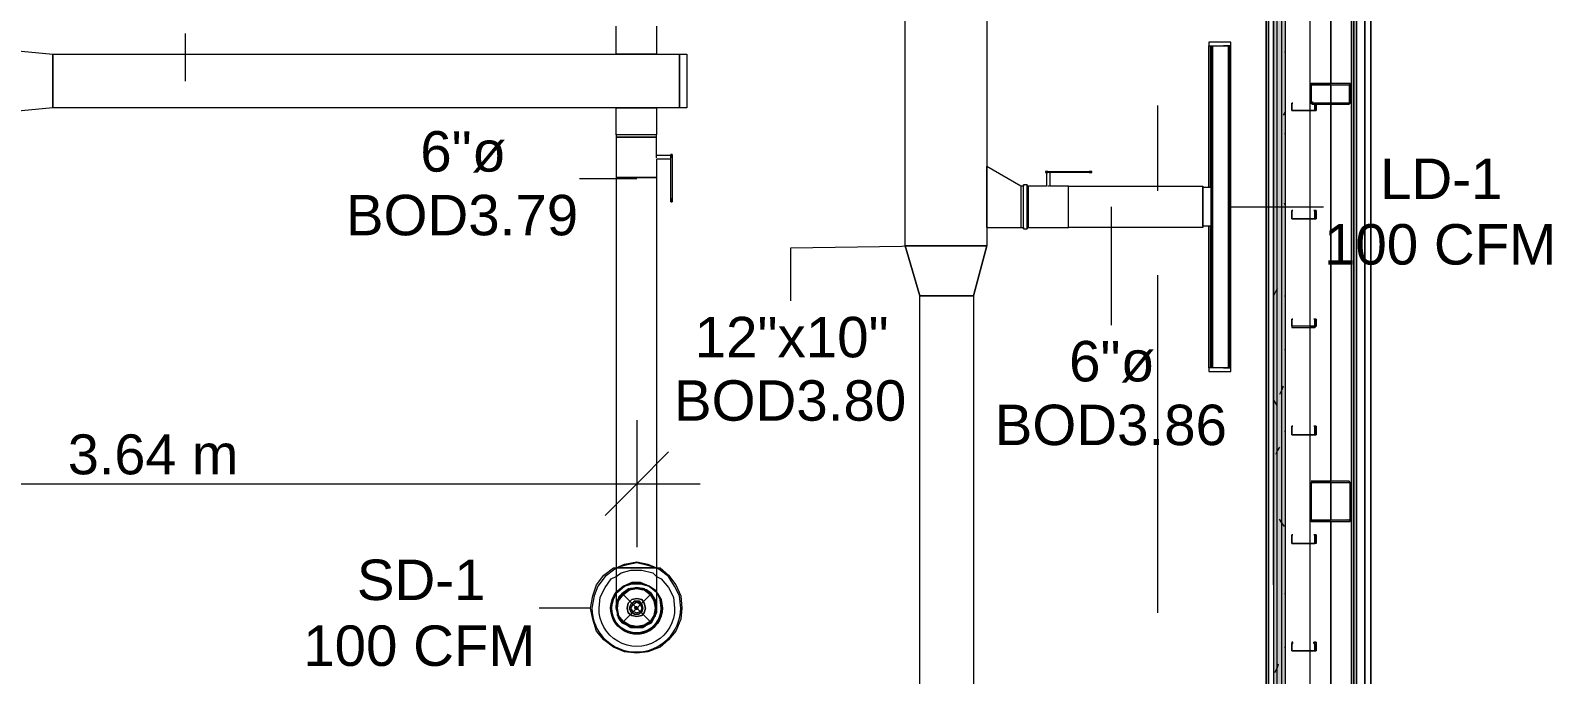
# Model space of a CAD drawing. Header units: metres. Extents: x -2 to 237, y -8 to 52.
# Drawn here: x 53.97 to 59.69, y 37.59 to 40.01 of the extents above; entities that cross this region are included whole.
import ezdxf

# ---------------------------------------------------------------- set-up
doc = ezdxf.new("R2010")
doc.units = ezdxf.units.M
doc.layers.add('HVAC - Ductos', color=5, linetype='Continuous', lineweight=0)
doc.layers.add('PDF3_Text', color=7, linetype='Continuous', lineweight=0)
doc.layers.add('PDF3_Geometry', color=7, linetype='Continuous', lineweight=0, true_color=0xaaaaaa)
doc.layers.add('PDF3_Solid Fills', color=7, linetype='Continuous', lineweight=0, true_color=0xffffff)
doc.styles.add('PDF Helvetica', font='')
doc.styles.get('PDF Helvetica').set_extended_font_data('Helvetica')

msp = doc.modelspace()

# ---------------------------------------------------------------- hatches: boundary and pattern name
at = {"layer": 'PDF3_Solid Fills', "lineweight": 0, "transparency": 33554559}
h = msp.add_hatch(color=256, dxfattribs=at)
h.paths.add_polyline_path([(58.6858, 35.7008), (58.6858, 47.9155), (58.6721, 47.9155), (58.6721, 35.7008)])
h.paths.add_polyline_path([(58.6858, 22.4869), (58.6721, 22.4869), (58.6721, 10.1576), (58.6858, 10.1576)])
h.paths.add_polyline_path([(58.6858, 23.9902), (58.6721, 23.9902), (58.6721, 22.5006), (58.6858, 22.5006)])
h.paths.add_polyline_path([(58.6858, 34.1699), (58.6721, 34.1699), (58.6721, 24.0086), (58.6858, 24.0086)])
h.paths.add_polyline_path([(58.6858, 35.6871), (58.6721, 35.6871), (58.6721, 34.1837), (58.6858, 34.1837)])
h = msp.add_hatch(color=256, dxfattribs=at)
h.paths.add_polyline_path([(58.6399, 35.7008), (58.6537, 35.7008), (58.6537, 47.8834), (58.6399, 47.8834)])
h.paths.add_polyline_path([(58.6399, 24.0086), (58.6537, 24.0086), (58.6537, 34.1699), (58.6399, 34.1699)])
h.paths.add_polyline_path([(58.6399, 22.5006), (58.6537, 22.5006), (58.6537, 23.9902), (58.6399, 23.9902)])
h.paths.add_polyline_path([(58.6537, 22.4869), (58.6399, 22.4869), (58.6399, 10.1851), (58.6537, 10.1851)])
h.paths.add_polyline_path([(58.6399, 34.1837), (58.6537, 34.1837), (58.6537, 35.6871), (58.6399, 35.6871)])
h = msp.add_hatch(color=256, dxfattribs=at)
h.paths.add_polyline_path([(58.6537, 35.7008), (58.6721, 35.7008), (58.6721, 47.8972), (58.6537, 47.8972)])
h.paths.add_polyline_path([(58.6537, 24.0086), (58.6721, 24.0086), (58.6721, 34.1699), (58.6537, 34.1699)])
h.paths.add_polyline_path([(58.6537, 22.5006), (58.6721, 22.5006), (58.6721, 23.9902), (58.6537, 23.9902)])
h.paths.add_polyline_path([(58.6721, 22.4869), (58.6537, 22.4869), (58.6537, 10.1714), (58.6721, 10.1714)])
h.paths.add_polyline_path([(58.6537, 34.1837), (58.6721, 34.1837), (58.6721, 35.6871), (58.6537, 35.6871)])
h = msp.add_hatch(color=256, dxfattribs=at)
h.paths.add_polyline_path([(58.7866, 39.8121), (58.9287, 39.8075), (58.9287, 39.8121)])
h.paths.add_polyline_path([(58.7821, 39.8029), (58.7775, 39.8029), (58.7775, 39.7434)])
h.paths.add_polyline_path([(58.9241, 39.7342), (58.9241, 39.7388), (58.8004, 39.7388), (58.9236, 39.7342)])
h.paths.add_polyline_path([(58.9287, 39.8029), (58.9241, 39.8029), (58.9241, 39.7388)])
h.paths.add_polyline_path([(58.7866, 39.7388), (58.7866, 39.7434), (58.7821, 39.7434)])
h.paths.add_polyline_path([(58.7866, 39.7388), (58.7957, 39.7342), (58.7958, 39.7342), (58.7958, 39.7388)])
h = msp.add_hatch(color=256, dxfattribs=at)
h.paths.add_polyline_path([(58.7866, 38.3179), (58.9287, 38.3133), (58.9287, 38.3179)])
h.paths.add_polyline_path([(58.9287, 38.1758), (58.9241, 38.1758), (58.7821, 38.1712), (58.9287, 38.1667)])
h.paths.add_polyline_path([(58.7821, 38.3087), (58.7775, 38.3087), (58.7775, 38.1758)])

# ---------------------------------------------------------------- linework, layer by layer
at = {"layer": 'HVAC - Ductos', "lineweight": 0}
for points in [[(57.5629, 40.4079), (57.5629, 39.2025), (57.2558, 39.2025), (57.2558, 40.4079)], [(58.4795, 39.9679), (58.3971, 39.9679), (58.3971, 39.9542), (58.4795, 39.9542)], [(54.052, 39.9221), (56.4079, 39.9221), (56.4079, 39.7204), (54.052, 39.7204)], [(56.4079, 39.7204), (56.4079, 39.9221), (56.4353, 39.9221), (56.4353, 39.7204)], [(58.4108, 38.7442), (58.4108, 39.9542), (58.4704, 39.9542), (58.4704, 38.7442), (58.4108, 38.7442), (58.4062, 38.7442), (58.4062, 39.9542), (58.4108, 39.9542)], [(56.3207, 39.6105), (56.3116, 39.6105), (56.3025, 39.6105), (56.2841, 39.6105), (56.2657, 39.6105), (56.2475, 39.6105), (56.2291, 39.6105), (56.2107, 39.6105), (56.1925, 39.6105), (56.1787, 39.6105), (56.1741, 39.6105), (56.1695, 39.6105), (56.1741, 39.6105), (56.1787, 39.6105), (56.1925, 39.6105), (56.2107, 39.6105), (56.2291, 39.6105), (56.2475, 39.6105), (56.2657, 39.6105), (56.2841, 39.6105), (56.3025, 39.6105), (56.3116, 39.6105)], [(57.9479, 39.4821), (57.9525, 39.4821), (57.9571, 39.4821), (57.9525, 39.4821)], [(57.9479, 39.4775), (57.9525, 39.4775), (57.9571, 39.4775), (57.9525, 39.4775)], [(57.7141, 39.4317), (57.7141, 39.4271), (57.7141, 39.4225), (57.7141, 39.4088), (57.7141, 39.3904), (57.7141, 39.3721), (57.7141, 39.3492), (57.7141, 39.3263), (57.7141, 39.3079), (57.7141, 39.2896), (57.7141, 39.2758), (57.7141, 39.2712), (57.7141, 39.2667), (57.7141, 39.2712), (57.7141, 39.2758), (57.7141, 39.2896), (57.7141, 39.3079), (57.7141, 39.3263), (57.7141, 39.3492), (57.7141, 39.3721), (57.7141, 39.3904), (57.7141, 39.4088), (57.7141, 39.4225), (57.7141, 39.4271)], [(57.7141, 39.4271), (57.7141, 39.4225), (57.7141, 39.4133), (57.7141, 39.4042), (57.7141, 39.3859), (57.7141, 39.3675), (57.7141, 39.3492), (57.7141, 39.3309), (57.7141, 39.3125), (57.7141, 39.2942), (57.7141, 39.285), (57.7141, 39.2758), (57.7141, 39.2712), (57.7141, 39.2758), (57.7141, 39.285), (57.7141, 39.2942), (57.7141, 39.3125), (57.7141, 39.3309), (57.7141, 39.3492), (57.7141, 39.3675), (57.7141, 39.3859), (57.7141, 39.4042), (57.7141, 39.4133), (57.7141, 39.4225)], [(57.7187, 39.4271), (57.7187, 39.4225), (57.7187, 39.4133), (57.7187, 39.4042), (57.7187, 39.3859), (57.7187, 39.3675), (57.7187, 39.3492), (57.7187, 39.3309), (57.7187, 39.3125), (57.7187, 39.2942), (57.7187, 39.285), (57.7187, 39.2758), (57.7187, 39.2712), (57.7187, 39.2758), (57.7187, 39.285), (57.7187, 39.2942), (57.7187, 39.3125), (57.7187, 39.3309), (57.7187, 39.3492), (57.7187, 39.3675), (57.7187, 39.3859), (57.7187, 39.4042), (57.7187, 39.4133), (57.7187, 39.4225)], [(57.7187, 39.2712), (57.7187, 39.2758), (57.7187, 39.285), (57.7187, 39.2942), (57.7187, 39.3125), (57.7187, 39.3309), (57.7187, 39.3492), (57.7187, 39.3675), (57.7187, 39.3859), (57.7187, 39.4042), (57.7187, 39.4133), (57.7187, 39.4225), (57.7187, 39.4271), (57.7187, 39.4225), (57.7187, 39.4133), (57.7187, 39.4042), (57.7187, 39.3859), (57.7187, 39.3675), (57.7187, 39.3492), (57.7187, 39.3309), (57.7187, 39.3125), (57.7187, 39.2942), (57.7187, 39.285), (57.7187, 39.2758)], [(56.3757, 39.3813), (56.3757, 39.3767), (56.3757, 39.3721), (56.3757, 39.3675), (56.3757, 39.3721), (56.3757, 39.3767)], [(56.3803, 39.3813), (56.3803, 39.3767), (56.3803, 39.3721), (56.3803, 39.3675), (56.3803, 39.3721), (56.3803, 39.3767)], [(57.2558, 39.2025), (57.3108, 39.0146)], [(57.3108, 34.6329), (57.3108, 39.0146), (57.5124, 39.0146), (57.5124, 34.6329)], [(58.4795, 38.7304), (58.4795, 38.7442), (58.3971, 38.7442), (58.3971, 38.7304)], [(56.2016, 38.0063), (56.2475, 38.0154), (56.2887, 38.0063), (56.3207, 37.9925), (56.2887, 38.0017), (56.2475, 38.0109), (56.2016, 38.0017), (56.1695, 37.9925)], [(56.2291, 37.9375), (56.2612, 37.9375), (56.2933, 37.9237), (56.3207, 37.9054), (56.3207, 37.9008), (56.2933, 37.9237), (56.2612, 37.9329), (56.2291, 37.9329), (56.2016, 37.9237), (56.1741, 37.9008), (56.1695, 37.8962), (56.1741, 37.9008), (56.2016, 37.9237), (56.2291, 37.9329), (56.2612, 37.9329), (56.2933, 37.9237), (56.3207, 37.9008), (56.3253, 37.8962), (56.3207, 37.9008), (56.3207, 37.9054), (56.2933, 37.9237), (56.2612, 37.9375), (56.2291, 37.9375), (56.197, 37.9237), (56.1741, 37.9054), (56.1695, 37.9008), (56.1741, 37.9054), (56.197, 37.9237)], [(56.1787, 37.8687), (56.197, 37.8917), (56.2199, 37.91), (56.2475, 37.9146), (56.2749, 37.91), (56.2979, 37.8917), (56.3116, 37.8687), (56.3162, 37.8413), (56.3116, 37.8137), (56.2979, 37.7908), (56.2749, 37.7771), (56.2475, 37.7725), (56.2199, 37.7771), (56.197, 37.7908), (56.1787, 37.8137), (56.1741, 37.8413)], [(56.3162, 37.8229), (56.3116, 37.8046), (56.2979, 37.7908), (56.2841, 37.7771), (56.2657, 37.7725), (56.2475, 37.7679), (56.2291, 37.7725), (56.2107, 37.7771), (56.1925, 37.7908), (56.1833, 37.8046), (56.1741, 37.8229), (56.1741, 37.8413), (56.1741, 37.8596), (56.1833, 37.8779), (56.1925, 37.8962), (56.2107, 37.9054), (56.2291, 37.9146), (56.2475, 37.9146), (56.2657, 37.9146), (56.2841, 37.9054), (56.2979, 37.8962), (56.3116, 37.8779), (56.3162, 37.8596), (56.3207, 37.8413)], [(56.2153, 37.8596), (56.2107, 37.8413), (56.2153, 37.8596), (56.2291, 37.8733), (56.2475, 37.8779), (56.2657, 37.8733), (56.2749, 37.8596), (56.2795, 37.8413), (56.2749, 37.8596), (56.2657, 37.8733), (56.2475, 37.8779), (56.2291, 37.8733)], [(56.2245, 37.855), (56.2199, 37.8413), (56.2245, 37.855), (56.2383, 37.8687), (56.2566, 37.8687), (56.2657, 37.855), (56.2703, 37.8413), (56.2657, 37.855), (56.252, 37.8642), (56.2383, 37.8642)], [(56.2337, 37.855), (56.2475, 37.8642), (56.2612, 37.855), (56.2657, 37.8413), (56.2612, 37.8275), (56.2475, 37.8229), (56.2337, 37.8275), (56.2245, 37.8413)], [(56.2291, 37.7679), (56.2475, 37.7679), (56.2657, 37.7679), (56.2841, 37.7771), (56.3025, 37.7863), (56.3116, 37.8046), (56.3207, 37.8229), (56.3207, 37.8413), (56.3207, 37.8505), (56.3207, 37.8413), (56.3207, 37.8229), (56.3116, 37.8046), (56.3025, 37.7863), (56.2841, 37.7771), (56.2657, 37.7679), (56.2475, 37.7679)], [(56.3437, 37.8413), (56.3391, 37.8733), (56.3207, 37.9008), (56.3391, 37.8733)], [(56.2749, 37.8229), (56.2795, 37.8413), (56.2749, 37.8229), (56.2657, 37.8137), (56.2475, 37.8092), (56.2291, 37.8137), (56.2153, 37.8229), (56.2107, 37.8413), (56.2153, 37.8229), (56.2291, 37.8137), (56.2475, 37.8092), (56.2657, 37.8137)], [(56.2657, 37.8275), (56.2703, 37.8413), (56.2657, 37.8275), (56.2566, 37.8183), (56.2383, 37.8183), (56.2245, 37.8275), (56.2199, 37.8413), (56.2245, 37.8275), (56.2383, 37.8183), (56.252, 37.8183)], [(56.2429, 37.8367), (56.2475, 37.8367), (56.252, 37.8413), (56.2475, 37.8367), (56.2429, 37.8367), (56.2383, 37.8413), (56.2429, 37.8459), (56.2475, 37.8459), (56.252, 37.8413), (56.2475, 37.8459), (56.2429, 37.8459), (56.2429, 37.8413)]]:
    msp.add_lwpolyline(points, close=True, dxfattribs=at)
for points in [[(56.3207, 40.0275), (56.3207, 39.9221), (56.3116, 39.9221), (56.3025, 39.9221), (56.2841, 39.9221), (56.2657, 39.9221), (56.2475, 39.9221), (56.2291, 39.9221), (56.2107, 39.9221), (56.1925, 39.9221), (56.1787, 39.9221), (56.1741, 39.9221), (56.1695, 39.9221), (56.1695, 40.0275)], [(54.5516, 39.8212), (54.5516, 40)], [(53.7632, 39.9496), (54.052, 39.9221)], [(54.052, 39.9221), (54.052, 39.7204)], [(58.3971, 39.4225), (58.3971, 39.9542), (58.4017, 39.9542), (58.4199, 39.9542), (58.4291, 39.9542)], [(58.4017, 39.9542), (58.4017, 39.4225)], [(58.4154, 39.9542), (58.4199, 39.9542), (58.4245, 39.9542)], [(58.4521, 38.7442), (58.4566, 38.7442), (58.4612, 38.7442), (58.4795, 38.7442), (58.4749, 38.7442), (58.4749, 39.9542), (58.4795, 39.9542), (58.4612, 39.9542), (58.4566, 39.9542), (58.4521, 39.9542)], [(58.4566, 39.9542), (58.4612, 39.9542), (58.4658, 39.9542)], [(58.4795, 38.7442), (58.4795, 39.9542)], [(54.052, 39.7204), (53.7632, 39.6929)], [(56.3757, 39.5325), (56.3757, 39.5371), (56.3757, 39.5417), (56.3207, 39.5417), (56.3207, 39.6105), (56.3207, 39.6196), (56.3116, 39.6196), (56.3025, 39.6196), (56.2841, 39.6196), (56.2657, 39.6196), (56.2475, 39.6196), (56.2291, 39.6196), (56.2107, 39.6196), (56.1925, 39.6196), (56.1787, 39.6196), (56.1741, 39.6196), (56.1695, 39.6196), (56.1695, 39.7204), (56.1741, 39.7204), (56.1787, 39.7204), (56.1925, 39.7204), (56.2107, 39.7204), (56.2291, 39.7204), (56.2475, 39.7204), (56.2657, 39.7204), (56.2841, 39.7204), (56.3025, 39.7204), (56.3116, 39.7204), (56.3207, 39.7204), (56.3207, 39.6196), (56.3116, 39.6196), (56.3025, 39.6196), (56.2841, 39.6196), (56.2657, 39.6196), (56.2475, 39.6196), (56.2291, 39.6196), (56.2107, 39.6196), (56.1925, 39.6196), (56.1787, 39.6196), (56.1741, 39.6196), (56.1695, 39.6196), (56.1695, 39.6105), (56.1695, 39.4592), (56.1741, 39.4592), (56.1787, 39.4592), (56.1925, 39.4592), (56.2107, 39.4592), (56.2291, 39.4592), (56.2475, 39.4592), (56.2657, 39.4592), (56.2841, 39.4592), (56.3025, 39.4592), (56.3116, 39.4592), (56.3207, 39.4592), (56.3207, 37.9925), (56.3116, 37.9925), (56.3025, 37.9925), (56.2841, 37.9925), (56.2657, 37.9925), (56.2475, 37.9925), (56.2291, 37.9925), (56.2107, 37.9925), (56.1925, 37.9925), (56.1787, 37.9925), (56.1741, 37.9925), (56.1695, 37.9925), (56.1741, 37.9925), (56.1787, 37.9925), (56.1925, 37.9925), (56.2107, 37.9925), (56.2291, 37.9925), (56.2475, 37.9925), (56.2657, 37.9925), (56.2841, 37.9925), (56.3025, 37.9925), (56.3116, 37.9925), (56.3207, 37.9925), (56.3207, 37.9742), (56.3207, 37.9329), (56.3207, 37.8962), (56.3207, 37.8687), (56.3207, 37.8505), (56.3207, 37.8413)], [(56.3757, 39.5279), (56.3207, 39.5279), (56.3207, 39.4592), (56.3116, 39.4592), (56.3025, 39.4592), (56.2841, 39.4592), (56.2657, 39.4592), (56.2475, 39.4592), (56.2291, 39.4592), (56.2107, 39.4592), (56.1925, 39.4592), (56.1787, 39.4592), (56.1741, 39.4592), (56.1695, 39.4592), (56.1695, 37.9925), (56.1695, 37.9513), (56.1695, 37.91), (56.1695, 37.8779), (56.1695, 37.855), (56.1695, 37.8413), (56.1695, 37.8505), (56.1695, 37.8413), (56.1741, 37.8229), (56.1787, 37.8046), (56.1925, 37.7863), (56.2107, 37.7771), (56.2245, 37.7679), (56.2107, 37.7771), (56.1925, 37.7863), (56.1787, 37.8046), (56.1741, 37.8229), (56.1695, 37.8413)], [(56.3207, 39.5325), (56.3207, 39.5371), (56.3207, 39.5417)], [(56.3803, 39.5462), (56.3757, 39.5462)], [(56.3757, 39.3813), (56.3757, 39.5325), (56.3757, 39.5371), (56.3757, 39.5417), (56.3757, 39.5462), (56.3757, 39.5417), (56.3757, 39.5371)], [(56.3803, 39.5325), (56.3803, 39.5371), (56.3803, 39.5417), (56.3803, 39.5462), (56.3803, 39.5417), (56.3803, 39.5371), (56.3803, 39.5325), (56.3803, 39.3813)], [(56.2475, 39.4546), (56.032, 39.4546)], [(57.6912, 39.4271), (57.5629, 39.5005), (57.5629, 39.4959), (57.5629, 39.4775), (57.5629, 39.4546), (57.5629, 39.4271), (57.5629, 39.3492), (57.5629, 39.3217), (57.5629, 39.2942), (57.5629, 39.2804), (57.5629, 39.2712), (57.6912, 39.2712)], [(57.5629, 39.2712), (57.5629, 39.2804), (57.5629, 39.2942), (57.5629, 39.3217), (57.5629, 39.3492), (57.5629, 39.4271), (57.5629, 39.4546), (57.5629, 39.4775), (57.5629, 39.4959), (57.5629, 39.5005)], [(57.9479, 39.4775), (57.792, 39.4775), (57.7874, 39.4775), (57.7829, 39.4775), (57.7874, 39.4775), (57.792, 39.4775), (57.7874, 39.4775), (57.7874, 39.4271), (57.7187, 39.4271), (57.7141, 39.4271)], [(57.7829, 39.4821), (57.7829, 39.4775)], [(57.792, 39.4821), (57.7874, 39.4821), (57.7829, 39.4821), (57.7874, 39.4821), (57.792, 39.4821), (57.9479, 39.4821)], [(58.3741, 39.4271), (58.3741, 39.4225), (58.3741, 39.4133), (58.3741, 39.4042), (58.3741, 39.3859), (58.3741, 39.3675), (58.3741, 39.3492), (58.3741, 39.3309), (58.3741, 39.3125), (58.3741, 39.2942), (58.3741, 39.285), (58.3741, 39.2758), (58.3741, 39.2712), (57.8699, 39.2712), (57.8699, 39.2758), (57.8699, 39.285), (57.8699, 39.2942), (57.8699, 39.3125), (57.8699, 39.3309), (57.8699, 39.3492), (57.8699, 39.3675), (57.8699, 39.3859), (57.8699, 39.4042), (57.8699, 39.4133), (57.8699, 39.4225), (57.8699, 39.4271), (57.8012, 39.4271), (57.8012, 39.4775)], [(57.9571, 39.4775), (57.9571, 39.4821)], [(57.7003, 39.4133), (57.7003, 39.4225), (57.7003, 39.4271), (57.6912, 39.4271), (57.6912, 39.4225), (57.6912, 39.4133), (57.6912, 39.4042), (57.6912, 39.3859), (57.6912, 39.3675), (57.6912, 39.3492), (57.6912, 39.3309), (57.6912, 39.3125), (57.6912, 39.2942), (57.6912, 39.285), (57.6912, 39.2758), (57.6912, 39.2712), (57.7003, 39.2712), (57.7003, 39.2758), (57.7003, 39.285)], [(57.7141, 39.4317), (57.7003, 39.4317), (57.7003, 39.4271)], [(57.7003, 39.2712), (57.7003, 39.2667), (57.7003, 39.2712), (57.7003, 39.2758), (57.7003, 39.2896), (57.7003, 39.3079), (57.7003, 39.3263), (57.7003, 39.3492), (57.7003, 39.3721), (57.7003, 39.3904), (57.7003, 39.4088), (57.7003, 39.4225), (57.7003, 39.4271), (57.7003, 39.4317)], [(57.7003, 39.4042), (57.7003, 39.4088)], [(57.7141, 39.2712), (57.7187, 39.2712), (57.8699, 39.2712), (57.8699, 39.2758), (57.8699, 39.285), (57.8699, 39.2942), (57.8699, 39.3125), (57.8699, 39.3309), (57.8699, 39.3492), (57.8699, 39.3675), (57.8699, 39.3859), (57.8699, 39.4042), (57.8699, 39.4133), (57.8699, 39.4225), (57.8699, 39.4271), (58.3741, 39.4271), (58.3741, 39.4225), (58.4062, 39.4225), (58.4062, 39.4133), (58.4062, 39.3996), (58.4062, 39.3859), (58.4062, 39.3675), (58.4062, 39.3492), (58.4062, 39.3309), (58.4062, 39.3125), (58.4062, 39.2942), (58.4062, 39.285), (58.4062, 39.2758), (58.3741, 39.2758), (58.3741, 39.285), (58.3741, 39.2942), (58.3741, 39.3125), (58.3741, 39.3309), (58.3741, 39.3492), (58.3741, 39.3675), (58.3741, 39.3859), (58.3741, 39.3996), (58.3741, 39.4133), (58.3741, 39.4225)], [(57.7966, 39.4271), (57.792, 39.4271)], [(56.3757, 39.3675), (56.3803, 39.3675)], [(57.6912, 39.3813), (57.6912, 39.3767)], [(57.7003, 39.3079), (57.7003, 39.3125), (57.7003, 39.3309), (57.7003, 39.3492), (57.7003, 39.3675), (57.7003, 39.3859), (57.7003, 39.3904)], [(58.0303, 39.3492), (58.0303, 38.9046)], [(58.4795, 39.3492), (58.8279, 39.3492)], [(57.6912, 39.3217), (57.6912, 39.3171)], [(57.7003, 39.2896), (57.7003, 39.2942)], [(57.7003, 39.2667), (57.7141, 39.2667)], [(58.4291, 38.7442), (58.4199, 38.7442), (58.4017, 38.7442), (58.3971, 38.7442), (58.3971, 39.2758)], [(58.4017, 39.2758), (58.4017, 38.7442)], [(57.4116, 39.2025), (56.8249, 39.1933), (56.8249, 38.9962)], [(57.2558, 39.2025), (57.5629, 39.2025)], [(57.5124, 39.0146), (57.5629, 39.2025), (57.5124, 39.0146)], [(57.5124, 39.0146), (57.3108, 39.0146)], [(58.4245, 38.7442), (58.4199, 38.7442), (58.4154, 38.7442)], [(58.4658, 38.7442), (58.4612, 38.7442), (58.4566, 38.7442)], [(56.2475, 38.5471), (56.2475, 38.3087), (56.2475, 38.0704)], [(56.3666, 38.4279), (56.2475, 38.3087), (56.1283, 38.1896)], [(43.8081, 38.3087), (44.4086, 38.3087), (47.7774, 38.3087), (48.9048, 38.3087), (52.6036, 38.3087), (56.4857, 38.3087)], [(56.1695, 37.9605), (56.1879, 37.9742), (56.2245, 37.9833), (56.2657, 37.9833), (56.307, 37.9742), (56.3207, 37.9605)], [(56.3207, 37.8505), (56.3207, 37.8642), (56.3116, 37.8825), (56.3025, 37.8962), (56.2841, 37.91), (56.2657, 37.9146), (56.2475, 37.9192), (56.2291, 37.9146), (56.2107, 37.91), (56.1925, 37.8962), (56.1787, 37.8825), (56.1741, 37.8642), (56.1695, 37.8505)], [(56.1741, 37.8687), (56.1741, 37.8733), (56.1787, 37.8733), (56.1925, 37.8962), (56.2153, 37.91), (56.2153, 37.9146), (56.2199, 37.9146)], [(56.2199, 37.91), (56.2475, 37.9146), (56.2703, 37.91)], [(56.2703, 37.9146), (56.2749, 37.9146), (56.2795, 37.91)], [(56.2795, 37.9054), (56.2979, 37.8962), (56.3116, 37.8733)], [(56.1787, 37.8183), (56.1741, 37.8413), (56.1787, 37.8687)], [(56.3162, 37.8733), (56.3162, 37.8687), (56.3207, 37.8413), (56.3162, 37.8183)], [(56.1787, 37.8092), (56.1741, 37.8137), (56.1741, 37.8183)], [(56.2153, 37.7771), (56.1925, 37.7908), (56.1787, 37.8092)], [(56.3116, 37.8092), (56.2979, 37.7908), (56.2795, 37.7771)], [(56.3162, 37.8183), (56.3162, 37.8137), (56.3162, 37.8092)], [(56.2199, 37.7725), (56.2153, 37.7725)], [(56.2703, 37.7725), (56.2475, 37.7679), (56.2199, 37.7725)], [(56.2245, 37.7679), (56.2291, 37.7679)], [(56.2795, 37.7725), (56.2749, 37.7725), (56.2703, 37.7725)]]:
    msp.add_lwpolyline(points, dxfattribs=at)
for points in [[(56.0733, 37.8413), (56.0825, 37.8871), (56.0962, 37.9283), (56.1237, 37.965), (56.1603, 37.9925), (56.1695, 37.9925), (56.1649, 37.9879), (56.1283, 37.9605), (56.1007, 37.9237), (56.087, 37.8871), (56.0779, 37.8413, 0.986592), (56.4124, 37.8413), (56.4079, 37.8871), (56.3895, 37.9237), (56.3666, 37.9605), (56.3299, 37.9879), (56.3207, 37.9925), (56.3345, 37.9925), (56.3666, 37.965), (56.3941, 37.9283), (56.4124, 37.8871), (56.417, 37.8413), (56.4124, 37.8), (56.3941, 37.7542), (56.3666, 37.7221), (56.3345, 37.6946), (56.2887, 37.6763), (56.2475, 37.6717), (56.2016, 37.6763), (56.1603, 37.6946), (56.1237, 37.7221), (56.0962, 37.7542), (56.0825, 37.8), (56.0733, 37.8413), (55.8807, 37.8413)], [(56.3207, 37.9605), (56.3391, 37.9513), (56.3666, 37.9192), (56.3849, 37.8825), (56.3895, 37.8413, -1.013316), (56.1053, 37.8413), (56.1099, 37.8825), (56.1283, 37.9192), (56.1511, 37.9513), (56.1695, 37.9605)]]:
    msp.add_lwpolyline(points, format="xyb", dxfattribs=at)
msp.add_lwpolyline([(56.1511, 37.8413, 1.010576), (56.3437, 37.8413, -1.40497), (56.1695, 37.9008), (56.1557, 37.8733), (56.1511, 37.8413), (56.1603, 37.8733), (56.1695, 37.8962, 1.368965), (56.3391, 37.8413), (56.3345, 37.8733), (56.3253, 37.8962, -1.33145)], format="xyb", close=True, dxfattribs=at)
at = {"layer": 'PDF3_Geometry', "lineweight": 0}
for points in [[(59.0066, 33.6429), (59.0066, 35.1737), (59.0066, 36.7091), (59.0066, 38.24), (59.0066, 39.7755), (59.0066, 41.3109), (59.0066, 42.8417), (59.0066, 44.3772), (59.0066, 45.908), (59.0066, 47.4434), (59.0066, 48.1447), (58.9929, 48.1447), (58.9929, 48.2455), (58.97, 48.2455), (58.2045, 48.2455), (56.6737, 48.2455), (58.2045, 48.2455), (58.9837, 48.2455), (58.9837, 48.218), (58.9837, 48.186), (58.9837, 48.1768), (58.9837, 48.1676), (58.9837, 48.0897)], [(58.9333, 48.0256), (58.9333, 47.4434), (58.9333, 48.1447), (58.9425, 48.1447), (58.9425, 47.4434), (58.9425, 48.1447), (58.9517, 48.1447), (58.9517, 47.4434), (58.9517, 45.908), (58.9517, 47.4434), (58.9517, 48.1447), (58.9837, 48.1447), (59.0066, 48.1447), (59.0066, 47.4434), (59.0066, 45.908), (59.0066, 44.3772), (59.0066, 42.8417), (59.0066, 41.3109), (59.0066, 39.7755), (59.0066, 38.24), (59.0066, 36.7091), (59.0066, 35.1737), (59.0066, 33.6429)], [(58.6721, 35.7008), (58.6721, 47.8834), (58.6721, 47.8972), (58.6721, 47.9155), (7.0265, 47.9201)], [(58.6858, 35.7008), (58.6858, 47.8834), (58.6858, 47.9155), (58.6858, 47.9293), (58.3604, 47.9293), (57.9571, 47.9293)], [(58.6537, 35.7008), (58.6537, 47.8834), (58.6537, 47.8972), (7.0265, 47.9018)], [(7.0265, 47.888), (58.6399, 47.8834), (58.6399, 35.7008), (48.2128, 35.7008), (48.2128, 35.6871), (58.6399, 35.6871), (58.6399, 34.1837), (45.3206, 34.1837), (44.8348, 34.1837), (44.6515, 34.1837), (41.7273, 34.1837)], [(58.6216, 35.7008), (58.6216, 42.7409)], [(58.6216, 42.7409), (58.6216, 35.7008)], [(58.6216, 35.7008), (58.6216, 42.7409)], [(58.6216, 42.7409), (58.6216, 35.7008)], [(58.6216, 42.7409), (58.6216, 35.7008)], [(58.6216, 35.7008), (58.6216, 42.7409)], [(58.6216, 42.7409), (58.6216, 35.7008)], [(58.6216, 35.7008), (58.6216, 42.7409)], [(58.7775, 38.9), (58.7775, 39.3033), (58.7775, 39.7113), (58.7775, 40.1146), (58.7775, 40.5225), (58.7775, 40.9258), (58.7775, 41.3338), (58.7775, 41.7371)], [(58.9333, 41.3109), (58.9333, 39.7755)], [(58.9333, 39.7755), (58.9333, 41.3109)], [(58.8004, 39.7342), (58.9241, 39.7342), (58.9287, 39.7388), (58.9287, 39.7434), (58.9287, 39.8029), (58.9287, 39.8121), (58.9241, 39.8121), (58.7866, 39.8121), (58.7821, 39.8121), (58.7775, 39.8029), (58.7775, 39.7434), (58.7821, 39.7388), (58.7866, 39.7342), (58.7958, 39.7342)], [(58.7775, 39.7388), (58.7775, 39.7434), (58.7775, 39.8029), (58.7775, 39.8075)], [(58.7821, 39.8121), (58.7866, 39.8121), (58.8554, 39.8121)], [(58.8554, 39.8075), (58.7866, 39.8075), (58.7821, 39.8075), (58.7821, 39.8029), (58.7821, 39.7434), (58.7866, 39.7434), (58.7866, 39.7388), (58.8554, 39.7388)], [(58.8049, 39.8075), (58.8095, 39.8121)], [(59.0066, 39.7388), (59.0066, 39.8121)], [(58.7775, 39.7846), (58.7821, 39.7892)], [(58.8554, 39.7342), (58.8004, 39.7342), (58.8004, 39.7113), (58.7958, 39.7113), (58.7958, 39.7342), (58.7866, 39.7342), (58.7821, 39.7388)], [(58.7912, 39.7388), (58.8004, 39.7388)], [(58.2045, 39.7296), (58.2045, 39.4088)], [(58.2045, 39.0925), (58.2045, 37.8229)], [(58.7775, 38.9), (58.7958, 38.9), (58.7958, 38.9275), (58.7912, 38.9275), (58.8004, 38.9275), (58.8004, 38.9), (58.7958, 38.8954), (58.7775, 38.8954)], [(58.7775, 36.8696), (58.7775, 37.2729), (58.7775, 37.6809), (58.7775, 38.0842), (58.7775, 38.4921), (58.7775, 38.8954)], [(58.7775, 38.1712), (58.7775, 38.1758), (58.7775, 38.3087), (58.7775, 38.3133)], [(58.8554, 38.3179), (58.7866, 38.3179), (58.7821, 38.3179)], [(58.8554, 38.3133), (58.7866, 38.3133), (58.7821, 38.3087), (58.7821, 38.1758), (58.7821, 38.1712), (58.7866, 38.1712), (58.8554, 38.1712)], [(58.8187, 38.3133), (58.8233, 38.3179)], [(58.7775, 38.2767), (58.7821, 38.2813)], [(59.0066, 38.2033), (59.0066, 38.2813)], [(58.7821, 38.1667), (58.7866, 38.1667), (58.8554, 38.1667)]]:
    msp.add_lwpolyline(points, dxfattribs=at)
for points in [[(58.6124, 42.7409), (58.6124, 35.7008)], [(58.6124, 42.7409), (58.6124, 35.7008)], [(58.6216, 42.7409), (58.6216, 35.7008)], [(58.6216, 42.7409), (58.6216, 35.7008)], [(58.6399, 42.7409), (58.6399, 37.9283)], [(58.9425, 41.3109), (58.9425, 39.7755)], [(58.9517, 41.3109), (58.9517, 39.7755)], [(58.9837, 41.3109), (58.9837, 39.7755)], [(58.8554, 41.2696), (58.8554, 39.8121)], [(58.9241, 39.8029), (58.9241, 39.7434), (58.9241, 39.7388), (58.7866, 39.7388), (58.7821, 39.7434), (58.7821, 39.8029), (58.7821, 39.8075), (58.7866, 39.8075), (58.9241, 39.8075)], [(58.8554, 39.8075), (58.8554, 39.7755), (58.8554, 39.7388), (58.8554, 39.7755)], [(58.7087, 39.7388), (58.7087, 39.7113), (58.7958, 39.7113), (58.8004, 39.7113), (58.8004, 39.7388), (58.7912, 39.7388), (58.7958, 39.7388), (58.7958, 39.7113), (58.7087, 39.7113), (58.7087, 39.7388), (58.7133, 39.7388)], [(58.8554, 39.7342), (58.8554, 38.3179)], [(58.9333, 39.7755), (58.9333, 38.24)], [(58.9425, 39.7755), (58.9425, 38.24)], [(58.9517, 39.7755), (58.9517, 38.24)], [(58.9837, 39.7755), (58.9837, 38.24)], [(58.7958, 39.7113), (58.7775, 39.7113)], [(58.7087, 39.3355), (58.7087, 39.3033), (58.7958, 39.3033), (58.8004, 39.3033), (58.8004, 39.3355), (58.7912, 39.3355), (58.7958, 39.3355), (58.7958, 39.3033), (58.7087, 39.3033), (58.7087, 39.3355), (58.7133, 39.3355)], [(58.7958, 39.3033), (58.7958, 39.3355), (58.7912, 39.3355), (58.8004, 39.3355), (58.8004, 39.3033), (58.7958, 39.3033), (58.7775, 39.3033)], [(58.7087, 38.9275), (58.7087, 38.9), (58.7087, 38.8954), (58.7958, 38.8954), (58.7958, 38.9), (58.8004, 38.9), (58.8004, 38.9275), (58.7912, 38.9275), (58.7958, 38.9275), (58.7958, 38.9), (58.7087, 38.9), (58.7087, 38.9275), (58.7133, 38.9275)], [(58.7087, 38.5242), (58.7087, 38.4921), (58.7958, 38.4921), (58.8004, 38.4921), (58.8004, 38.5242), (58.7912, 38.5242), (58.7958, 38.5242), (58.7958, 38.4921), (58.7087, 38.4921), (58.7087, 38.5242), (58.7133, 38.5242)], [(58.7958, 38.4921), (58.7958, 38.5242), (58.7912, 38.5242), (58.8004, 38.5242), (58.8004, 38.4921), (58.7958, 38.4921), (58.7775, 38.4921)], [(58.7775, 38.3087), (58.7775, 38.1758), (58.7821, 38.1667), (58.7866, 38.1667), (58.9241, 38.1667), (58.9287, 38.1667), (58.9287, 38.1758), (58.9287, 38.3087), (58.9287, 38.3133), (58.9241, 38.3179), (58.7866, 38.3179), (58.7821, 38.3133)], [(58.7866, 38.1712), (58.7821, 38.1712), (58.7821, 38.1758), (58.7821, 38.3087), (58.7821, 38.3133), (58.7866, 38.3133), (58.9241, 38.3133), (58.9287, 38.3087), (58.9287, 38.1758), (58.9241, 38.1712)], [(58.8554, 38.3133), (58.8554, 38.24), (58.8554, 38.1712), (58.8554, 38.24)], [(58.9333, 38.24), (58.9333, 36.7091)], [(58.9425, 38.24), (58.9425, 36.7091)], [(58.9517, 38.24), (58.9517, 36.7091)], [(58.9837, 38.24), (58.9837, 36.7091)], [(58.8554, 36.7459), (58.8554, 38.1667)], [(58.7087, 38.1163), (58.7087, 38.0887), (58.7087, 38.0842), (58.7958, 38.0842), (58.8004, 38.0887), (58.8004, 38.1163), (58.7912, 38.1163), (58.7958, 38.1163), (58.7958, 38.0887), (58.7958, 38.0842), (58.7087, 38.0842), (58.7087, 38.0887), (58.7087, 38.1163), (58.7133, 38.1163)], [(58.7958, 38.0842), (58.7958, 38.0887), (58.7958, 38.1163), (58.7912, 38.1163), (58.8004, 38.1163), (58.8004, 38.0887), (58.8004, 38.0842), (58.7958, 38.0842), (58.7775, 38.0842)], [(58.7087, 37.7129), (58.7087, 37.6809), (58.7958, 37.6809), (58.8004, 37.6809), (58.8004, 37.7129), (58.7912, 37.7129), (58.7912, 37.7083), (58.7958, 37.7083), (58.7958, 37.6809), (58.7087, 37.6809), (58.7087, 37.7083), (58.7133, 37.7083), (58.7133, 37.7129)], [(58.7958, 37.6809), (58.7958, 37.7083), (58.7912, 37.7083), (58.7912, 37.7129), (58.8004, 37.7129), (58.8004, 37.6809), (58.7958, 37.6809), (58.7775, 37.6809)]]:
    msp.add_lwpolyline(points, close=True, dxfattribs=at)
at = {"layer": 'PDF3_Geometry', "color": 254, "lineweight": 0, "true_color": 0xeaeaea}
for points in [[(58.6812, 39.9313), (58.6858, 39.9313)], [(58.6858, 39.7067), (58.6767, 39.6929)], [(58.6812, 39.6242), (58.6858, 39.6242)], [(58.6858, 39.3538), (58.6812, 39.3629)], [(58.6537, 39.0421), (58.6399, 39.0146)], [(58.6812, 39.0146), (58.6858, 39.0146)], [(58.6812, 38.8129), (58.6858, 38.8129)], [(58.6767, 38.6755), (58.6721, 38.6617), (58.6629, 38.6433)], [(58.6537, 38.6021), (58.6399, 38.625)], [(58.6812, 38.5059), (58.6858, 38.5059)], [(58.6629, 38.4462), (58.6537, 38.4325), (58.6491, 38.4187)], [(58.6812, 38.1483), (58.6721, 38.1621), (58.6629, 38.1758)], [(58.6812, 37.8962), (58.6858, 37.8962)], [(58.6812, 37.6946), (58.6858, 37.6946)], [(58.6583, 37.6304), (58.6537, 37.6167), (58.6445, 37.5983)]]:
    msp.add_lwpolyline(points, dxfattribs=at)
at = {"layer": 'PDF3_Geometry', "color": 254, "lineweight": 0, "true_color": 0xd2d2d2}
for points in [[(58.7087, 39.3355), (58.7133, 39.3355)], [(58.7775, 38.8954), (58.7775, 38.9)], [(58.7958, 38.9183), (58.8004, 38.9183)]]:
    msp.add_lwpolyline(points, dxfattribs=at)
at = {"layer": 'PDF3_Geometry', "color": 8, "lineweight": 0, "true_color": 0x808080}
msp.add_lwpolyline([(56.307, 37.8871), (56.2703, 37.9146), (56.2245, 37.9146), (56.1833, 37.8871), (56.1695, 37.8413), (56.1833, 37.7954), (56.2245, 37.7679), (56.2703, 37.7679), (56.307, 37.7954), (56.3207, 37.8413)], close=True, dxfattribs=at)
for points in [[(56.1925, 37.8962), (56.3025, 37.7863)], [(56.3025, 37.8962), (56.1925, 37.7863)]]:
    msp.add_lwpolyline(points, dxfattribs=at)

# ---------------------------------------------------------------- texts
at = {"layer": 'PDF3_Text', "lineweight": 0, "attachment_point": 4, "style": 'PDF Helvetica'}
for s, insert, char_height in [('6"ø', (55.4335, 39.5552), 0.15195), ('LD-1', (59.0407, 39.4544), 0.15195), ('BOD3.79', (55.1539, 39.3169), 0.15195), ('100 CFM', (58.8299, 39.2069), 0.15195), ('12"x10"', (56.4648, 38.8585), 0.15195), ('6"ø', (57.8719, 38.7669), 0.15195), ('BOD3.80', (56.3868, 38.6202), 0.15195), ('BOD3.86', (57.5923, 38.5285), 0.15195), ('3.64 m', (54.1089, 38.4178), 0.15008), ('SD-1', (55.1951, 37.9464), 0.15195), ('100 CFM', (54.9935, 37.6989), 0.15195)]:
    msp.add_mtext(s, dxfattribs=dict(at, insert=insert, char_height=char_height))

doc.saveas('drawing.dxf')
